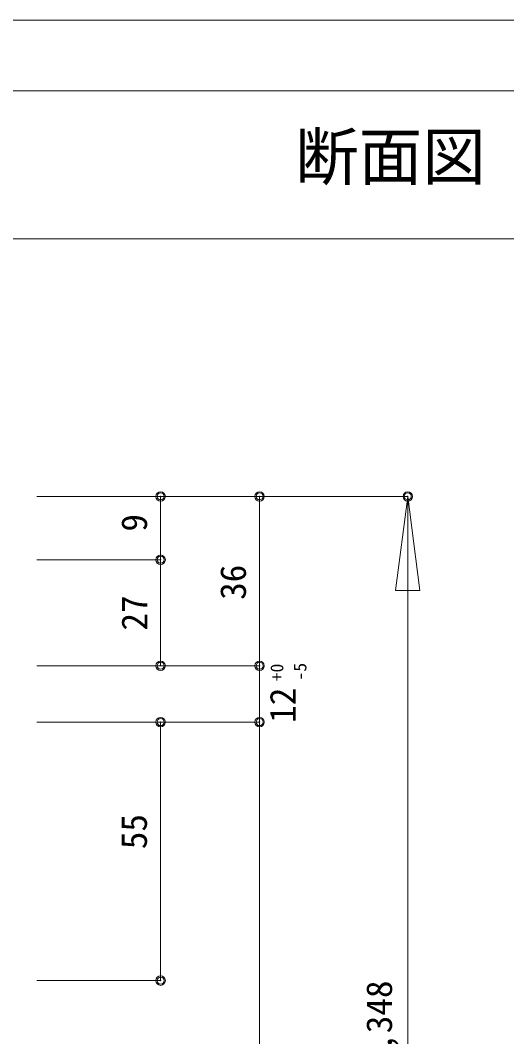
# Model space of a CAD drawing. Units: millimetres on the paper, enlarged 5 times, with parts at other scales. Extents: x -992 to 1008, y -685 to 700.
# Drawn here: x -520.9 to -348.4, y 339.6 to 700 of the extents above; entities that cross this region are included whole.
import ezdxf
from ezdxf.enums import TextEntityAlignment as Align

# ---------------------------------------------------------------- set-up
doc = ezdxf.new("R2010")
doc.units = ezdxf.units.MM
doc.header["$LTSCALE"] = 5
doc.header["$PDMODE"] = 32
doc.header["$PDSIZE"] = 2.5
for name, color, linetype, lineweight in [('1-0_H-SYM', 7, 'Continuous', 20), ('1-1_0', 7, 'Continuous', 20), ('2-0_18', 7, 'Continuous', 18)]:
    doc.layers.add(name, color=color, linetype=linetype, lineweight=lineweight)
doc.styles.add('ＭＳ ゴシック', font='')
doc.styles.get('ＭＳ ゴシック').set_extended_font_data('MS Gothic')

msp = doc.modelspace()

# ---------------------------------------------------------------- linework, layer by layer
at = {"layer": '1-0_H-SYM'}
for p, q in [((-967.5, 675), (197.5, 675)), ((-967.5, 622.5), (197.5, 622.5)), ((-967.5, 622.5), (197.5, 622.5))]:
    msp.add_line(p, q, dxfattribs=at)
at = {"layer": '1-1_0'}
msp.add_line((-967.5, 675), (197.5, 675), dxfattribs=at)
msp.add_lwpolyline([(-992.5, -685), (1007.5, -685), (1007.5, 700), (-992.5, 700)], close=True, dxfattribs=at)
at = {"layer": '2-0_18', "color": 4}
for p, q in [((-383.501, 531.198), (-515.023, 531.198)), ((-471.117, 531.198), (-471.117, 471.147)), ((-436.026, 471.147), (-436.026, 531.198)), ((-383.501, 531.198), (-383.501, 48.886)), ((-515.023, 508.75), (-471.117, 508.75)), ((-515.023, 471.147), (-436.026, 471.147)), ((-436.026, 459.48), (-436.026, 471.147)), ((-436.026, 459.48), (-436.026, 61.386)), ((-515.023, 451.147), (-436.026, 451.147)), ((-471.117, 451.147), (-471.117, 359.48)), ((-515.023, 359.48), (-471.117, 359.48))]:
    msp.add_line(p, q, dxfattribs=at)
msp.add_lwpolyline([(-387.834, 497.865), (-383.501, 531.198), (-379.168, 497.865)], close=True, dxfattribs=at)
for centre in [(-471.117, 531.198), (-436.026, 531.198), (-383.501, 531.198), (-471.117, 508.75), (-471.117, 471.147), (-436.026, 471.147), (-471.117, 451.147), (-436.026, 451.147), (-471.117, 359.48)]:
    msp.add_circle(centre, 1.667, dxfattribs=at)
for p in [(-471.117, 531.198), (-436.026, 531.198), (-471.117, 508.75), (-471.117, 471.147), (-436.026, 471.147), (-471.117, 451.147), (-436.026, 451.147), (-471.117, 359.48)]:
    msp.add_point(p, dxfattribs=at)
at = {"layer": '2-0_18', "color": 5}
for p in [(-471.117, 531.198), (-436.026, 531.198), (-383.501, 531.198), (-471.117, 508.75), (-471.117, 471.147), (-436.026, 471.147), (-471.117, 451.147), (-436.026, 451.147), (-471.117, 359.48)]:
    msp.add_point(p, dxfattribs=at)
at = {"layer": '2-0_18'}
for p in [(-471.117, 451.147), (-436.026, 451.147)]:
    msp.add_point(p, dxfattribs=at)

# ---------------------------------------------------------------- texts
at = {"layer": '1-1_0', "style": 'ＭＳ ゴシック'}
msp.add_text('断面図', height=16.5, dxfattribs=at).set_placement((-423.371, 638.489), align=Align.BOTTOM_LEFT)
at = {"layer": '2-0_18', "style": 'ＭＳ ゴシック'}
for s, height, p in [('9', 9.164, (-473.2, 518.698)), ('36', 9.164, (-438.109, 494.506)), ('27', 9.164, (-473.117, 483.623)), ('+0', 4.582, (-426.235, 465.642)), ('-5', 4.582, (-418.067, 465.924)), ('12', 9.164, (-420.517, 450.91)), ('55', 9.164, (-473.229, 406.086)), ('８尺タイプ:枠外Ｈ2,348', 9.164, (-386.329, 222.134))]:
    msp.add_text(s, height=height, rotation=90, dxfattribs=at).set_placement(p, align=Align.BOTTOM_LEFT)

doc.saveas('drawing.dxf')
